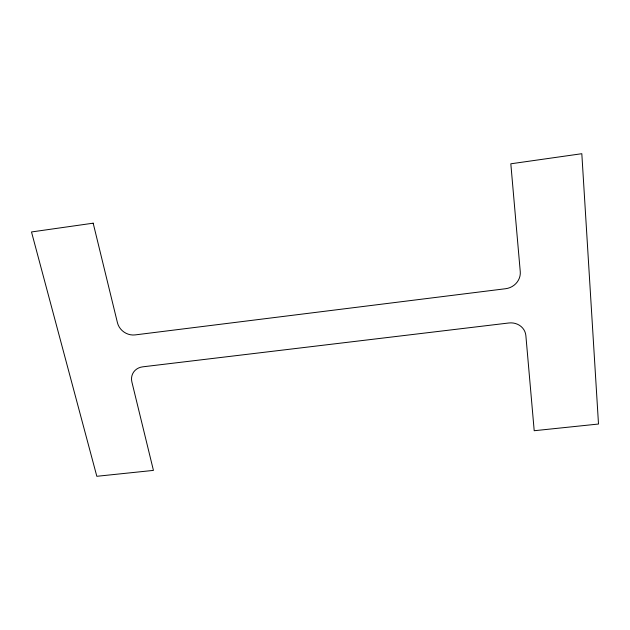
<?xml version="1.0" encoding="UTF-8"?>
<svg xmlns="http://www.w3.org/2000/svg" width="630" height="630" viewBox="0 0 630 630"><rect width="100%" height="100%" fill="white"/><g stroke="black" fill="none" stroke-linecap="round" stroke-linejoin="round"><path stroke-width="0.94" d="M93.177 223.185L31.5 231.958L96.831 476.296L153.436 470.397L131.89 381.993A14.813 13.135 28.5 0 1 142.734 366.833L508.82 322.985A15.789 14.443 -13.8 0 1 525.869 335.617L534.201 430.723L598.5 424.029L581.821 153.704L510.82 163.8L520.262 271.656A16.215 15.12 -20.2 0 1 505.606 288.721L135.135 334.908A15.238 13.679 33.9 0 1 117.448 322.741L93.177 223.185"/></g></svg>
